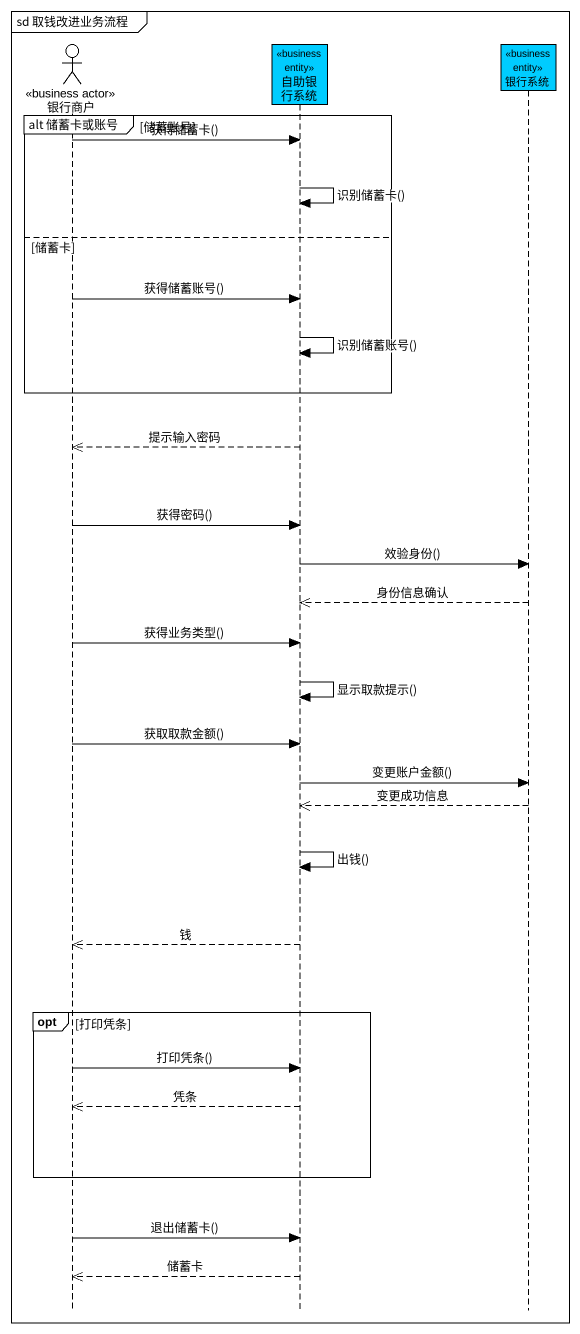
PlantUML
@startuml
mainframe sd 取钱改进业务流程
hide footbox
actor 银行商户 <<business actor>>
participant 自助银行系统 <<business entity>> #00CCFF
participant 银行系统 <<business entity>> #00CCFF

group alt 储蓄卡或账号 [储蓄账号]
  银行商户 -> 自助银行系统 : 获得储蓄卡()
  自助银行系统 -> 自助银行系统 : 识别储蓄卡()
else 储蓄卡
  银行商户 -> 自助银行系统 : 获得储蓄账号()
  自助银行系统 -> 自助银行系统 : 识别储蓄账号()
end
自助银行系统 -->> 银行商户 : 提示输入密码
银行商户 -> 自助银行系统 : 获得密码()
自助银行系统 -> 银行系统 : 效验身份()
银行系统 -->> 自助银行系统 : 身份信息确认
银行商户 -> 自助银行系统 : 获得业务类型()
自助银行系统 -> 自助银行系统 : 显示取款提示()
银行商户 -> 自助银行系统 : 获取取款金额()
自助银行系统 -> 银行系统 : 变更账户金额()
银行系统 -->> 自助银行系统 : 变更成功信息
自助银行系统 -> 自助银行系统 : 出钱()
自助银行系统 -->> 银行商户 : 钱
opt 打印凭条
  银行商户 -> 自助银行系统 : 打印凭条()
  自助银行系统 -->> 银行商户 : 凭条
end
银行商户 -> 自助银行系统 : 退出储蓄卡()
自助银行系统 -->> 银行商户 : 储蓄卡
@enduml
